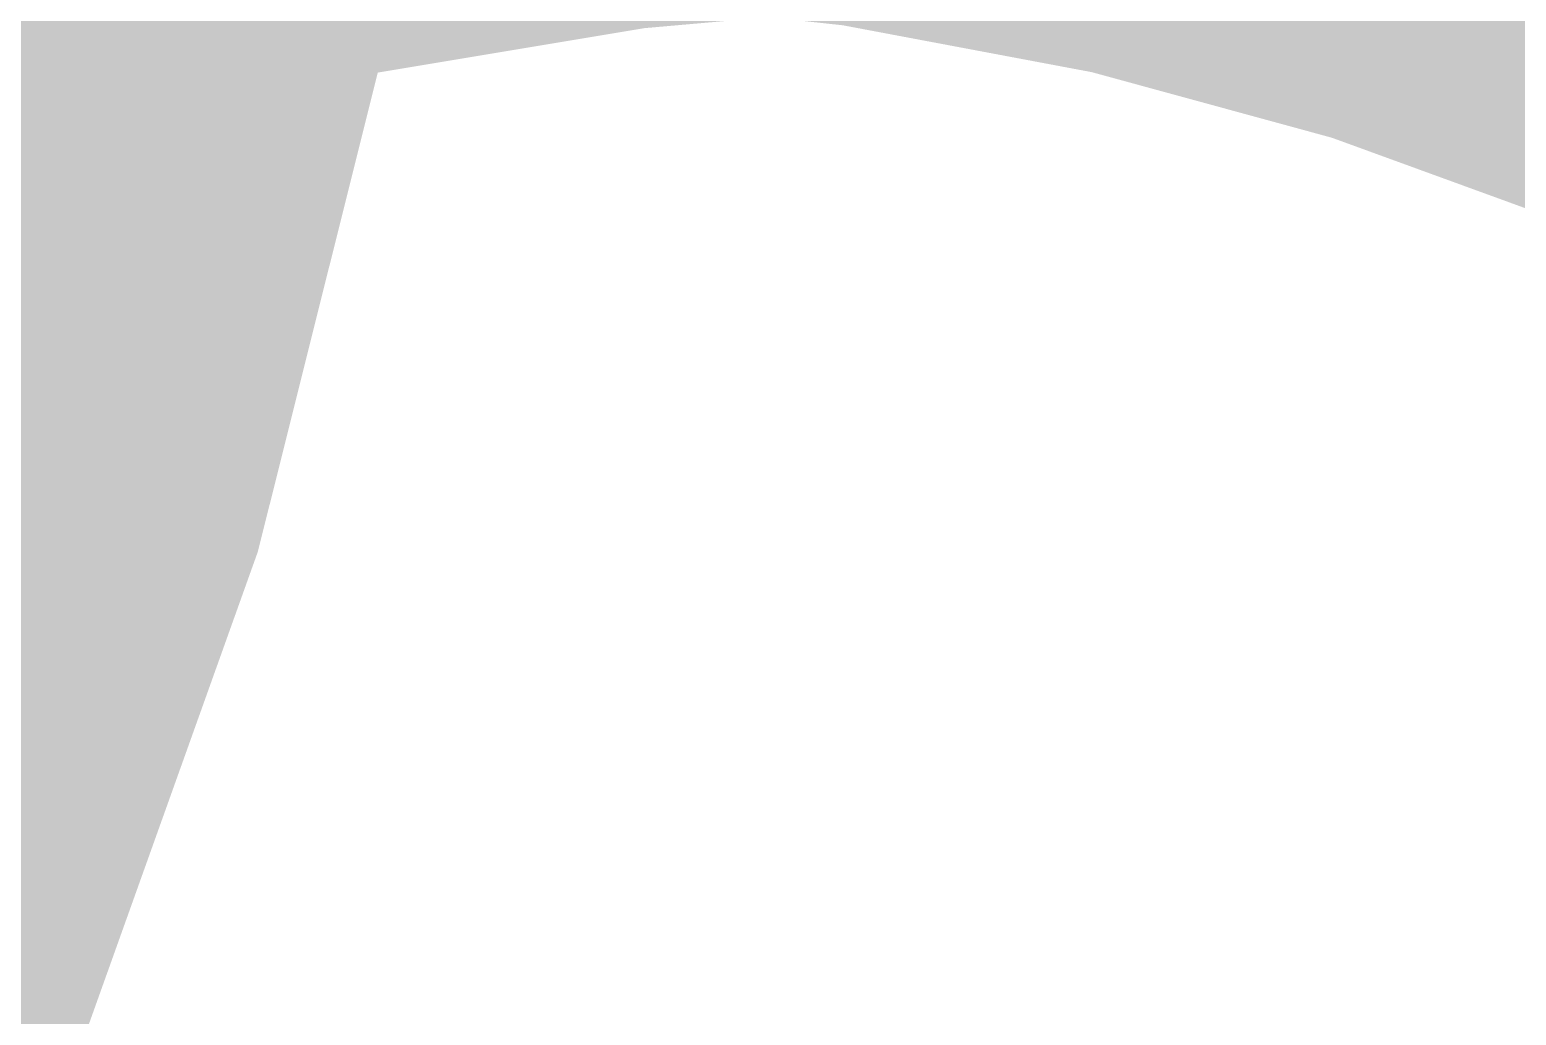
# Model space of a CAD drawing. Header units: inches. Extents: x 1.08 to 4.97, y 2.49 to 3.89.
# Drawn here: x 1.92449 to 1.93187, y 2.81341 to 2.8183 of the extents above; entities that cross this region are included whole.
import ezdxf

# ---------------------------------------------------------------- set-up
doc = ezdxf.new("R2010")
doc.units = ezdxf.units.IN
doc.header["$MEASUREMENT"] = 0
for name, color, linetype in [('Bottom', 5, 'Continuous'), ('Bottom Overlay', 54, 'Continuous'), ('Top', 1, 'Continuous')]:
    doc.layers.add(name, color=color, linetype=linetype)

# ---------------------------------------------------------------- blocks, each defined once
blk = doc.blocks.new('TP_B_153')
at = {"layer": 'Bottom Overlay'}
blk.add_lwpolyline([(0.029, 0, 0.006, 0.006, 1), (-0.029, 0, 0.006, 0.006, 1)], format="xyseb", close=True, dxfattribs=at)

msp = doc.modelspace()

# ---------------------------------------------------------------- hatches: boundary and pattern name
at = {"layer": 'Bottom'}
msp.add_hatch(color=5, dxfattribs=at).paths.add_polyline_path([(1.9262416, 2.8292533), (1.9275555, 2.8292975), (1.9288328, 2.82943), (1.9300733, 2.8296509), (1.9312772, 2.8299602), (1.9324443, 2.8303578), (1.9335748, 2.8308438), (1.9346686, 2.8314182), (1.9357258, 2.8320809), (1.9367462, 2.8328319), (1.93773, 2.8336714), (1.9366846, 2.8144083), (1.9358076, 2.8153289), (1.9348805, 2.8161525), (1.9339033, 2.8168793), (1.9328759, 2.8175091), (1.9317984, 2.8180421), (1.9306708, 2.8184781), (1.9294931, 2.8188173), (1.9282652, 2.8190595), (1.9269871, 2.8192049), (1.925659, 2.8192533)])
at = {"layer": 'Top'}
for points in [[(1.9311398, 2.8185066), (1.9292398, 2.8184566), (1.9275398, 2.8183066), (1.9260398, 2.8180566), (1.9247398, 2.8177066), (1.9236398, 2.8172566), (1.9227398, 2.8167066), (1.9220398, 2.8160566), (1.9215398, 2.8153066), (1.9212398, 2.8144566), (1.9211398, 2.8135066), (1.9211398, 2.8335066), (1.9212398, 2.8325566), (1.9215398, 2.8317066), (1.9220398, 2.8309566), (1.9227398, 2.8303066), (1.9236398, 2.8297566), (1.9247398, 2.8293066), (1.9260398, 2.8289566), (1.9275398, 2.8287066), (1.9292398, 2.8285566), (1.9311398, 2.8285066)], [(1.9259253, 2.8285066), (1.9272464, 2.8285531), (1.9285244, 2.8286924), (1.9297592, 2.8289247), (1.9309507, 2.8292499), (1.9320991, 2.829668), (1.9332043, 2.830179), (1.9342662, 2.830783), (1.935285, 2.8314798), (1.9362605, 2.8322696), (1.9371928, 2.8331523), (1.9371928, 2.8138609), (1.9362605, 2.8147436), (1.935285, 2.8155334), (1.9342662, 2.8162302), (1.9332043, 2.8168342), (1.9320991, 2.8173452), (1.9309507, 2.8177633), (1.9297592, 2.8180885), (1.9285244, 2.8183208), (1.9272464, 2.8184601), (1.9259253, 2.8185066)]]:
    msp.add_hatch(color=1, dxfattribs=at).paths.add_polyline_path(points)

# ---------------------------------------------------------------- block references
at = {"rotation": 180}
msp.add_blockref('TP_B_153', (1.895, 2.825), dxfattribs=at)

doc.saveas('drawing.dxf')
